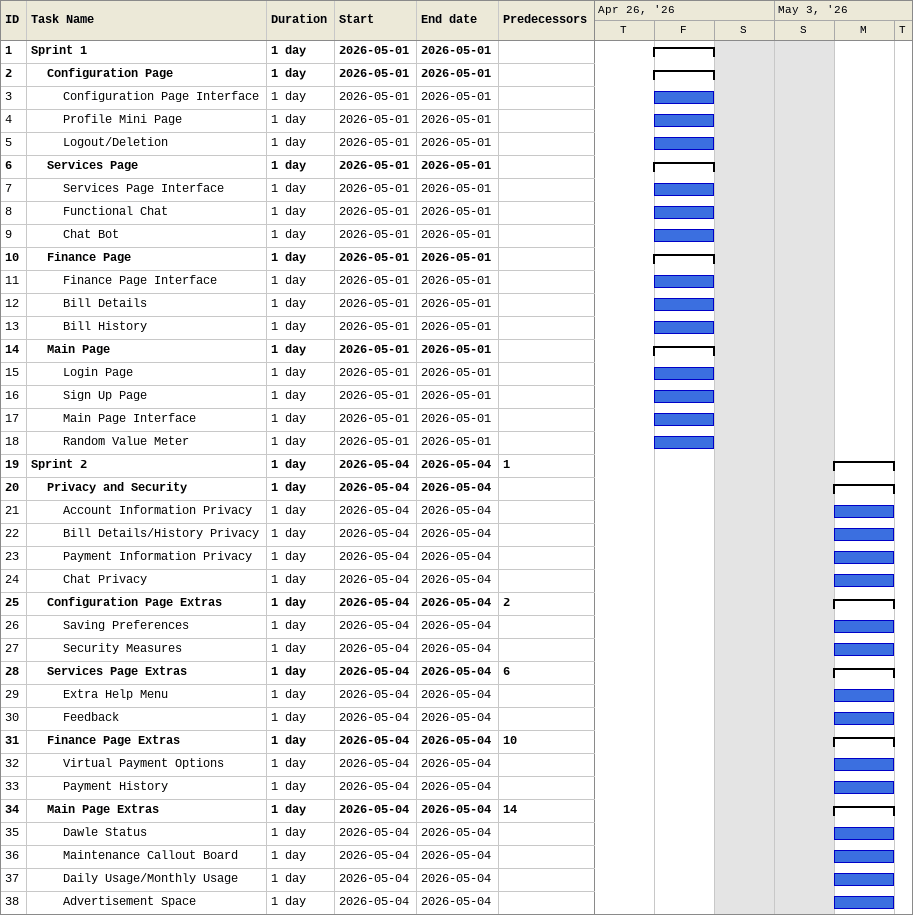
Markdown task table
| ID | Level | Task | Duration | Start | Finish | Predecessors |
|---|---|---|---|---|---|---|
| 1 | 1 | **Sprint 1** | 1d | 2026-05-01 | 2026-05-01 |  |
| 2 | 2 | **Configuration Page** | 1d | 2026-05-01 | 2026-05-01 |  |
| 3 | 3 | Configuration Page Interface | 1d | 2026-05-01 | 2026-05-01 |  |
| 4 | 3 | Profile Mini Page | 1d | 2026-05-01 | 2026-05-01 |  |
| 5 | 3 | Logout/Deletion | 1d | 2026-05-01 | 2026-05-01 |  |
| 6 | 2 | **Services Page** | 1d | 2026-05-01 | 2026-05-01 |  |
| 7 | 3 | Services Page Interface | 1d | 2026-05-01 | 2026-05-01 |  |
| 8 | 3 | Functional Chat | 1d | 2026-05-01 | 2026-05-01 |  |
| 9 | 3 | Chat Bot | 1d | 2026-05-01 | 2026-05-01 |  |
| 10 | 2 | **Finance Page** | 1d | 2026-05-01 | 2026-05-01 |  |
| 11 | 3 | Finance Page Interface | 1d | 2026-05-01 | 2026-05-01 |  |
| 12 | 3 | Bill Details | 1d | 2026-05-01 | 2026-05-01 |  |
| 13 | 3 | Bill History | 1d | 2026-05-01 | 2026-05-01 |  |
| 14 | 2 | **Main Page** | 1d | 2026-05-01 | 2026-05-01 |  |
| 15 | 3 | Login Page | 1d | 2026-05-01 | 2026-05-01 |  |
| 16 | 3 | Sign Up Page | 1d | 2026-05-01 | 2026-05-01 |  |
| 17 | 3 | Main Page Interface | 1d | 2026-05-01 | 2026-05-01 |  |
| 18 | 3 | Random Value Meter | 1d | 2026-05-01 | 2026-05-01 |  |
| 19 | 1 | **Sprint 2** | 1d | 2026-05-04 | 2026-05-04 | 1 |
| 20 | 2 | **Privacy and Security** | 1d | 2026-05-04 | 2026-05-04 |  |
| 21 | 3 | Account Information Privacy | 1d | 2026-05-04 | 2026-05-04 |  |
| 22 | 3 | Bill Details/History Privacy | 1d | 2026-05-04 | 2026-05-04 |  |
| 23 | 3 | Payment Information Privacy | 1d | 2026-05-04 | 2026-05-04 |  |
| 24 | 3 | Chat Privacy | 1d | 2026-05-04 | 2026-05-04 |  |
| 25 | 2 | **Configuration Page Extras** | 1d | 2026-05-04 | 2026-05-04 | 2 |
| 26 | 3 | Saving Preferences | 1d | 2026-05-04 | 2026-05-04 |  |
| 27 | 3 | Security Measures | 1d | 2026-05-04 | 2026-05-04 |  |
| 28 | 2 | **Services Page Extras** | 1d | 2026-05-04 | 2026-05-04 | 6 |
| 29 | 3 | Extra Help Menu | 1d | 2026-05-04 | 2026-05-04 |  |
| 30 | 3 | Feedback | 1d | 2026-05-04 | 2026-05-04 |  |
| 31 | 2 | **Finance Page Extras** | 1d | 2026-05-04 | 2026-05-04 | 10 |
| 32 | 3 | Virtual Payment Options | 1d | 2026-05-04 | 2026-05-04 |  |
| 33 | 3 | Payment History | 1d | 2026-05-04 | 2026-05-04 |  |
| 34 | 2 | **Main Page Extras** | 1d | 2026-05-04 | 2026-05-04 | 14 |
| 35 | 3 | Dawle Status | 1d | 2026-05-04 | 2026-05-04 |  |
| 36 | 3 | Maintenance Callout Board | 1d | 2026-05-04 | 2026-05-04 |  |
| 37 | 3 | Daily Usage/Monthly Usage | 1d | 2026-05-04 | 2026-05-04 |  |
| 38 | 3 | Advertisement Space | 1d | 2026-05-04 | 2026-05-04 |  |
